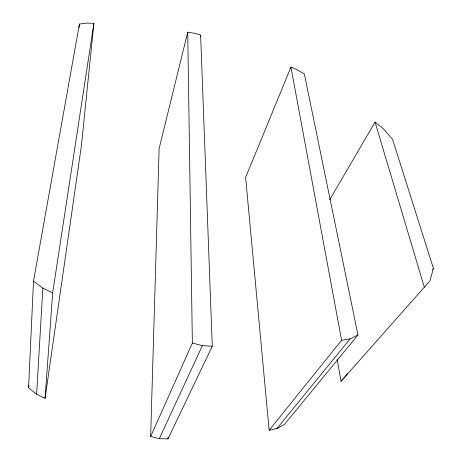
<?xml version="1.0" encoding="UTF-8"?>
<svg xmlns="http://www.w3.org/2000/svg" width="462" height="462" viewBox="0 0 462 462"><rect width="100%" height="100%" fill="white"/><g stroke="black" fill="none" stroke-linecap="round" stroke-linejoin="round"><path stroke-width="0.69" d="M167.966 438.9L212.283 346.217L200.623 35.077L194.173 33.212L187.728 32.178L159.13 148.521L150.647 436.526L159.303 438.663L167.966 438.9L167.983 437.456M28.58 387.728L33.507 281.081L79.424 24.064L86.787 23.1L93.896 23.291L81.468 145.23L45.068 398.377L36.619 394.253L28.58 387.728L28.927 385.597M36.619 394.253L42.856 288.173L33.507 281.081M45.068 398.377L52.668 292.81L93.896 23.291M79.089 27.639L79.424 24.064M200.271 36.475L200.623 35.077M329.735 199.665L375.075 122.095L383.09 128.505L392.602 139.409L433.42 268.416L429.92 280.919L341.02 381.26L337.144 359.321M347.378 373.336L346.898 374.682L341.02 381.26M290.933 67.134L245.617 177.454L269.161 430.214L276.923 428.54L284.355 424.509L357.981 334.985L304.343 73.926L297.511 69.929L290.933 67.134L341.603 340.292L269.161 430.214M150.647 436.526L192.365 343.064L187.728 32.178M159.303 438.663L202.373 345.64L212.283 346.217M276.923 428.54L350.092 338.86L357.981 334.985M432.472 269.496L433.42 268.416M341.603 340.292L350.092 338.86M192.365 343.064L202.373 345.64M42.856 288.173L52.668 292.81M375.075 122.095L424.289 287.208"/></g></svg>
